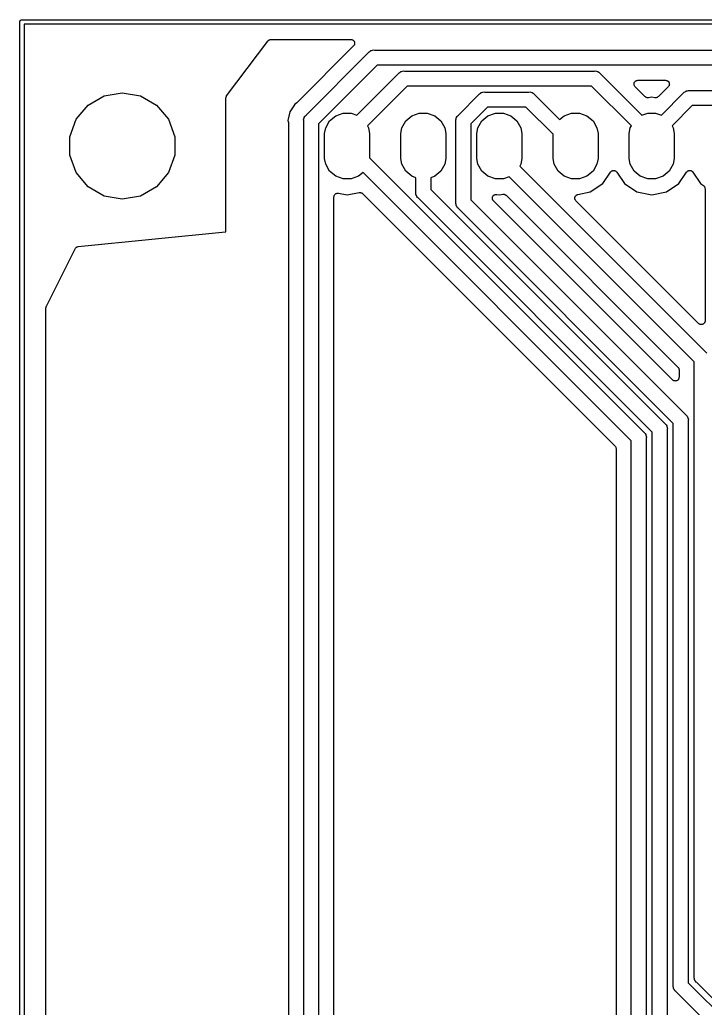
# Model space of a CAD drawing. Extents: x 92.1 to 192.1, y -135.1 to -45.9.
# Drawn here: x 92.12 to 114.99, y -78.9 to -45.92 of the extents above; entities that cross this region are included whole.
import ezdxf

# ---------------------------------------------------------------- set-up
doc = ezdxf.new("R2010")
doc.units = 0
doc.header["$MEASUREMENT"] = 0
doc.layers.add('BLACK', color=7, linetype='CONTINUOUS')

msp = doc.modelspace()

# ---------------------------------------------------------------- linework, layer by layer
at = {"layer": 'BLACK', "linetype": 'CONTINUOUS'}
for p, q in [((92.125, -45.9868), (92.1273, -45.9805)), ((92.125, -45.9934), (92.125, -45.9868)), ((92.125, -135.007), (92.125, -45.9934)), ((92.1273, -45.9805), (92.1284, -45.974)), ((92.1284, -45.974), (92.1318, -45.9682)), ((92.1318, -45.9682), (92.134, -45.9619)), ((92.134, -45.9619), (92.1383, -45.9568)), ((92.1383, -45.9568), (92.1417, -45.951)), ((92.1417, -45.951), (92.1468, -45.9468)), ((92.1468, -45.9468), (92.151, -45.9417)), ((92.151, -45.9417), (92.1568, -45.9383)), ((92.1568, -45.9383), (92.1619, -45.934)), ((92.1619, -45.934), (92.1682, -45.9318)), ((92.1682, -45.9318), (92.174, -45.9284)), ((92.174, -45.9284), (92.1805, -45.9273)), ((92.1805, -45.9273), (92.1868, -45.925)), ((92.1868, -45.925), (92.1934, -45.925)), ((92.1934, -45.925), (92.1934, -45.925)), ((92.1934, -45.925), (191.801, -45.925)), ((191.725, -46.075), (92.275, -46.075)), ((92.275, -46.075), (92.275, -134.925)), ((99.0254, -48.4661), (100.4, -46.6338)), ((100.4, -46.6338), (100.41, -46.6239)), ((100.41, -46.6239), (100.42, -46.6127)), ((100.42, -46.6127), (100.426, -46.6089)), ((100.426, -46.6089), (100.432, -46.6036)), ((100.432, -46.6036), (100.445, -46.5979)), ((100.445, -46.5979), (100.458, -46.5907)), ((100.458, -46.5907), (100.465, -46.5893)), ((100.465, -46.5893), (100.472, -46.5863)), ((100.472, -46.5863), (100.487, -46.5855)), ((100.487, -46.5855), (100.501, -46.583)), ((100.501, -46.583), (103.172, -46.583)), ((103.262, -46.7998), (101.371, -48.6904)), ((103.172, -46.583), (103.188, -46.5859)), ((103.188, -46.5859), (103.205, -46.5873)), ((103.205, -46.5873), (103.21, -46.5897)), ((103.21, -46.5897), (103.215, -46.5907)), ((103.215, -46.5907), (103.23, -46.599)), ((103.23, -46.599), (103.245, -46.606)), ((103.245, -46.606), (103.249, -46.6099)), ((103.249, -46.6099), (103.254, -46.6127)), ((103.254, -46.6127), (103.264, -46.6254)), ((103.271, -46.7862), (103.262, -46.7998)), ((103.264, -46.6254), (103.276, -46.6372)), ((103.282, -46.7735), (103.271, -46.7862)), ((103.276, -46.6372), (103.278, -46.6422)), ((103.278, -46.6422), (103.282, -46.6465)), ((103.282, -46.6465), (103.288, -46.6621)), ((103.284, -46.7683), (103.282, -46.7735)), ((103.287, -46.7637), (103.284, -46.7683)), ((103.291, -46.7476), (103.287, -46.7637)), ((103.288, -46.6621), (103.295, -46.6771)), ((103.297, -46.7321), (103.291, -46.7476)), ((103.295, -46.6771), (103.295, -46.6827)), ((103.295, -46.6827), (103.297, -46.6879)), ((103.297, -46.6879), (103.297, -46.7045)), ((103.297, -46.7045), (103.299, -46.7211)), ((103.299, -46.7211), (103.297, -46.7265)), ((103.297, -46.7265), (103.297, -46.7321)), ((101.677, -49.1036), (103.764, -47.016)), ((103.764, -47.016), (103.785, -46.9906)), ((103.785, -46.9906), (103.814, -46.974)), ((103.814, -46.974), (103.841, -46.955)), ((103.841, -46.955), (103.852, -46.9521)), ((103.852, -46.9521), (103.862, -46.9465)), ((103.862, -46.9465), (103.894, -46.9408)), ((103.894, -46.9408), (103.926, -46.9322)), ((103.926, -46.9322), (103.959, -46.9351)), ((103.959, -46.9351), (140.232, -46.9351)), ((104.052, -47.4351), (102.096, -49.3916)), ((140.139, -47.4351), (104.052, -47.4351)), ((103.372, -49.1056), (104.761, -47.716)), ((104.761, -47.716), (104.782, -47.6906)), ((104.782, -47.6906), (104.811, -47.674)), ((104.811, -47.674), (104.838, -47.655)), ((104.838, -47.655), (104.849, -47.6521)), ((104.849, -47.6521), (104.859, -47.6465)), ((104.859, -47.6465), (104.891, -47.6408)), ((104.891, -47.6408), (104.923, -47.6322)), ((104.923, -47.6322), (104.957, -47.6351)), ((104.957, -47.6351), (111.295, -47.6351)), ((111.295, -47.6351), (111.328, -47.6322)), ((111.328, -47.6322), (111.36, -47.6408)), ((111.36, -47.6408), (111.392, -47.6465)), ((111.392, -47.6465), (111.402, -47.6521)), ((111.402, -47.6521), (111.413, -47.655)), ((111.413, -47.655), (111.44, -47.674)), ((111.44, -47.674), (111.469, -47.6906)), ((111.469, -47.6906), (111.49, -47.716)), ((111.49, -47.716), (112.88, -49.1056)), ((105.049, -48.1351), (103.724, -49.4602)), ((111.202, -48.1351), (105.049, -48.1351)), ((112.527, -49.4602), (111.202, -48.1351)), ((112.616, -48.0811), (112.617, -48.0646)), ((112.617, -48.0865), (112.616, -48.0811)), ((112.617, -48.048), (112.619, -48.0428)), ((112.617, -48.0646), (112.617, -48.048)), ((112.617, -48.0921), (112.617, -48.0865)), ((112.623, -48.1077), (112.617, -48.0921)), ((112.619, -48.0372), (112.626, -48.0222)), ((112.619, -48.0428), (112.619, -48.0372)), ((112.627, -48.1237), (112.623, -48.1077)), ((112.626, -48.0222), (112.632, -48.0066)), ((112.63, -48.1283), (112.627, -48.1237)), ((112.632, -48.1336), (112.63, -48.1283)), ((112.632, -48.0066), (112.636, -48.0023)), ((112.643, -48.1463), (112.632, -48.1336)), ((112.636, -48.0023), (112.638, -47.9972)), ((112.638, -47.9972), (112.65, -47.9855)), ((112.65, -47.9855), (112.661, -47.9728)), ((112.661, -47.9728), (112.665, -47.97)), ((112.665, -47.97), (112.669, -47.966)), ((112.669, -47.966), (112.684, -47.959)), ((112.684, -47.959), (112.699, -47.9507)), ((112.699, -47.9507), (112.704, -47.9498)), ((112.704, -47.9498), (112.709, -47.9474)), ((112.709, -47.9474), (112.726, -47.946)), ((112.726, -47.946), (112.742, -47.9431)), ((112.742, -47.9431), (113.669, -47.9431)), ((113.669, -47.9431), (113.685, -47.946)), ((113.685, -47.946), (113.702, -47.9474)), ((113.702, -47.9474), (113.707, -47.9498)), ((113.707, -47.9498), (113.712, -47.9507)), ((113.712, -47.9507), (113.727, -47.959)), ((113.727, -47.959), (113.742, -47.966)), ((113.742, -47.966), (113.746, -47.97)), ((113.746, -47.97), (113.751, -47.9728)), ((113.751, -47.9728), (113.761, -47.9855)), ((113.761, -47.9855), (113.773, -47.9972)), ((113.779, -48.1336), (113.768, -48.1463)), ((113.773, -47.9972), (113.775, -48.0023)), ((113.775, -48.0023), (113.779, -48.0066)), ((113.779, -48.0066), (113.785, -48.0222)), ((113.781, -48.1283), (113.779, -48.1336)), ((113.784, -48.1237), (113.781, -48.1283)), ((113.788, -48.1077), (113.784, -48.1237)), ((113.785, -48.0222), (113.792, -48.0372)), ((113.794, -48.0921), (113.788, -48.1077)), ((113.792, -48.0372), (113.792, -48.0428)), ((113.792, -48.0428), (113.794, -48.048)), ((113.794, -48.048), (113.794, -48.0646)), ((113.794, -48.0646), (113.796, -48.0811)), ((113.796, -48.0811), (113.794, -48.0865)), ((113.794, -48.0865), (113.794, -48.0921)), ((94.4036, -48.7733), (94.9381, -48.4647)), ((94.9381, -48.4647), (95.5458, -48.3575)), ((95.5458, -48.3575), (96.1536, -48.4647)), ((96.1536, -48.4647), (96.6881, -48.7733)), ((99.017, -48.4828), (99.0254, -48.4661)), ((106.757, -49.1035), (107.444, -48.416)), ((107.444, -48.416), (107.465, -48.3906)), ((107.465, -48.3906), (107.494, -48.374)), ((107.494, -48.374), (107.521, -48.355)), ((107.521, -48.355), (107.532, -48.3521)), ((107.532, -48.3521), (107.542, -48.3465)), ((107.542, -48.3465), (107.574, -48.3408)), ((107.574, -48.3408), (107.606, -48.3322)), ((107.606, -48.3322), (107.639, -48.3351)), ((107.639, -48.3351), (109.105, -48.3351)), ((109.105, -48.3351), (109.138, -48.3322)), ((109.138, -48.3322), (109.17, -48.3408)), ((109.17, -48.3408), (109.202, -48.3465)), ((109.202, -48.3465), (109.212, -48.3521)), ((109.212, -48.3521), (109.223, -48.355)), ((109.223, -48.355), (109.25, -48.374)), ((109.25, -48.374), (109.279, -48.3906)), ((109.279, -48.3906), (109.3, -48.416)), ((109.3, -48.416), (110.135, -49.2511)), ((112.652, -48.1599), (112.643, -48.1463)), ((112.982, -48.4894), (112.652, -48.1599)), ((113.759, -48.1599), (113.429, -48.4894)), ((113.532, -49.1056), (114.271, -48.366)), ((113.768, -48.1463), (113.759, -48.1599)), ((114.271, -48.366), (114.292, -48.3406)), ((114.292, -48.3406), (114.321, -48.3241)), ((114.321, -48.3241), (114.348, -48.305)), ((114.348, -48.305), (114.359, -48.3021)), ((114.359, -48.3021), (114.369, -48.2966)), ((114.369, -48.2966), (114.401, -48.2908)), ((114.401, -48.2908), (114.433, -48.2822)), ((114.433, -48.2822), (114.467, -48.2851)), ((114.467, -48.2851), (139.885, -48.2851)), ((94.0069, -49.246), (94.4036, -48.7733)), ((96.6881, -48.7733), (97.0847, -49.246)), ((99, -48.5423), (99.0032, -48.524)), ((99, -52.9907), (99, -48.5423)), ((99.0032, -48.524), (99.0055, -48.5055)), ((99.0055, -48.5055), (99.007, -48.5023)), ((99.007, -48.5023), (99.0077, -48.4989)), ((99.0077, -48.4989), (99.017, -48.4828)), ((101.264, -48.7944), (101.132, -48.9923)), ((101.299, -48.7416), (101.264, -48.7944)), ((101.264, -48.7944), (101.264, -48.7944)), ((101.352, -48.7062), (101.299, -48.7416)), ((101.361, -48.6976), (101.352, -48.7062)), ((101.371, -48.6904), (101.361, -48.6976)), ((112.997, -48.4997), (112.982, -48.4894)), ((113.011, -48.511), (112.997, -48.4997)), ((113.015, -48.5123), (113.011, -48.511)), ((113.018, -48.5147), (113.015, -48.5123)), ((113.035, -48.5194), (113.018, -48.5147)), ((113.052, -48.5251), (113.035, -48.5194)), ((113.057, -48.525), (113.052, -48.5251)), ((113.061, -48.5261), (113.057, -48.525)), ((113.079, -48.5246), (113.061, -48.5261)), ((113.096, -48.5242), (113.079, -48.5246)), ((113.206, -48.5025), (113.096, -48.5242)), ((113.315, -48.5242), (113.206, -48.5025)), ((113.333, -48.5246), (113.315, -48.5242)), ((113.351, -48.5261), (113.333, -48.5246)), ((113.355, -48.525), (113.351, -48.5261)), ((113.359, -48.5251), (113.355, -48.525)), ((113.376, -48.5194), (113.359, -48.5251)), ((113.393, -48.5147), (113.376, -48.5194)), ((113.397, -48.5123), (113.393, -48.5147)), ((113.401, -48.511), (113.397, -48.5123)), ((113.415, -48.4997), (113.401, -48.511)), ((113.429, -48.4894), (113.415, -48.4997)), ((114.559, -48.7851), (113.884, -49.4602)), ((139.792, -48.7851), (114.559, -48.7851)), ((101.132, -48.9923), (101.073, -49.288)), ((101.635, -49.1536), (101.651, -49.1249)), ((101.651, -49.1249), (101.677, -49.1036)), ((102.462, -49.2956), (102.665, -49.1256)), ((102.665, -49.1256), (102.913, -49.0351)), ((102.913, -49.0351), (103.178, -49.0351)), ((103.178, -49.0351), (103.372, -49.1056)), ((105.002, -49.2956), (105.205, -49.1256)), ((105.205, -49.1256), (105.453, -49.0351)), ((105.453, -49.0351), (105.718, -49.0351)), ((105.718, -49.0351), (105.966, -49.1256)), ((105.966, -49.1256), (106.169, -49.2956)), ((106.715, -49.1536), (106.731, -49.1249)), ((106.731, -49.1249), (106.757, -49.1035)), ((107.732, -48.8351), (107.176, -49.3916)), ((107.542, -49.2956), (107.745, -49.1256)), ((109.012, -48.8351), (107.732, -48.8351)), ((107.745, -49.1256), (107.993, -49.0351)), ((107.993, -49.0351), (108.258, -49.0351)), ((108.258, -49.0351), (108.506, -49.1256)), ((108.506, -49.1256), (108.709, -49.2956)), ((109.916, -49.7387), (109.012, -48.8351)), ((110.135, -49.2511), (110.285, -49.1256)), ((110.285, -49.1256), (110.533, -49.0351)), ((110.533, -49.0351), (110.798, -49.0351)), ((110.798, -49.0351), (111.046, -49.1256)), ((111.046, -49.1256), (111.249, -49.2956)), ((112.88, -49.1056), (113.073, -49.0351)), ((113.073, -49.0351), (113.338, -49.0351)), ((113.338, -49.0351), (113.532, -49.1056)), ((93.7958, -49.8259), (94.0069, -49.246)), ((97.0847, -49.246), (97.2958, -49.8259)), ((101.073, -49.288), (101.085, -49.3504)), ((101.085, -49.3504), (101.085, -49.3629)), ((101.085, -49.3629), (101.088, -49.3752)), ((101.088, -49.3752), (101.088, -104.825)), ((101.593, -49.2659), (101.601, -49.2339)), ((101.596, -49.299), (101.593, -49.2659)), ((101.596, -104.901), (101.596, -49.299)), ((101.601, -49.2339), (101.607, -49.2012)), ((101.607, -49.2012), (101.613, -49.1915)), ((101.613, -49.1915), (101.616, -49.1808)), ((101.616, -49.1808), (101.635, -49.1536)), ((102.096, -49.3916), (102.096, -104.809)), ((102.33, -49.5246), (102.462, -49.2956)), ((104.87, -49.5246), (105.002, -49.2956)), ((106.169, -49.2956), (106.301, -49.5246)), ((106.673, -49.2659), (106.681, -49.2339)), ((106.676, -49.2989), (106.673, -49.2659)), ((106.676, -52.0242), (106.676, -49.2989)), ((106.681, -49.2339), (106.687, -49.2012)), ((106.687, -49.2012), (106.693, -49.1915)), ((106.693, -49.1915), (106.696, -49.1808)), ((106.696, -49.1808), (106.715, -49.1536)), ((107.176, -49.3916), (107.176, -51.9316)), ((107.41, -49.5246), (107.542, -49.2956)), ((108.709, -49.2956), (108.841, -49.5246)), ((111.249, -49.2956), (111.381, -49.5246)), ((102.296, -49.7195), (102.33, -49.5246)), ((102.296, -50.5507), (102.296, -49.7195)), ((103.724, -49.4602), (103.761, -49.5246)), ((103.761, -49.5246), (103.796, -49.7195)), ((103.796, -49.7195), (103.796, -50.5315)), ((104.836, -49.7195), (104.87, -49.5246)), ((104.836, -50.5507), (104.836, -49.7195)), ((106.301, -49.5246), (106.336, -49.7195)), ((106.336, -49.7195), (106.336, -50.5507)), ((107.376, -49.7195), (107.41, -49.5246)), ((107.376, -50.5507), (107.376, -49.7195)), ((108.841, -49.5246), (108.876, -49.7195)), ((108.876, -49.7195), (108.876, -50.5507)), ((109.916, -50.5507), (109.916, -49.7387)), ((111.381, -49.5246), (111.416, -49.7195)), ((111.416, -49.7195), (111.416, -50.5507)), ((112.456, -49.7195), (112.49, -49.5246)), ((112.456, -50.5507), (112.456, -49.7195)), ((112.49, -49.5246), (112.527, -49.4602)), ((113.884, -49.4602), (113.921, -49.5246)), ((113.921, -49.5246), (113.956, -49.7195)), ((113.956, -49.7195), (113.956, -50.5507)), ((93.7958, -50.4431), (93.7958, -49.8259)), ((97.2958, -49.8259), (97.2958, -50.4431)), ((94.0069, -51.023), (93.7958, -50.4431)), ((97.2958, -50.4431), (97.0847, -51.023)), ((102.33, -50.7456), (102.296, -50.5507)), ((102.462, -50.9746), (102.33, -50.7456)), ((103.796, -50.5315), (112.945, -59.681)), ((104.87, -50.7456), (104.836, -50.5507)), ((105.002, -50.9746), (104.87, -50.7456)), ((106.301, -50.7456), (106.169, -50.9746)), ((106.336, -50.5507), (106.301, -50.7456)), ((107.41, -50.7456), (107.376, -50.5507)), ((107.542, -50.9746), (107.41, -50.7456)), ((108.841, -50.7456), (108.804, -50.81)), ((108.876, -50.5507), (108.841, -50.7456)), ((109.95, -50.7456), (109.916, -50.5507)), ((110.082, -50.9746), (109.95, -50.7456)), ((111.381, -50.7456), (111.249, -50.9746)), ((111.416, -50.5507), (111.381, -50.7456)), ((112.49, -50.7456), (112.456, -50.5507)), ((112.622, -50.9746), (112.49, -50.7456)), ((113.921, -50.7456), (113.789, -50.9746)), ((113.956, -50.5507), (113.921, -50.7456)), ((94.4036, -51.4958), (94.0069, -51.023)), ((97.0847, -51.023), (96.6881, -51.4958)), ((102.665, -51.1446), (102.462, -50.9746)), ((103.576, -51.0191), (103.426, -51.1446)), ((112.526, -59.9691), (103.576, -51.0191)), ((105.205, -51.1446), (105.002, -50.9746)), ((106.169, -50.9746), (105.966, -51.1446)), ((107.745, -51.1446), (107.542, -50.9746)), ((108.804, -50.81), (115.045, -57.051)), ((110.285, -51.1446), (110.082, -50.9746)), ((111.249, -50.9746), (111.046, -51.1446)), ((111.573, -51.3921), (111.83, -51.0068)), ((111.83, -51.0068), (111.84, -50.9968)), ((111.84, -50.9968), (111.848, -50.9856)), ((111.848, -50.9856), (111.855, -50.981)), ((111.855, -50.981), (111.861, -50.9749)), ((111.861, -50.9749), (111.873, -50.9688)), ((111.873, -50.9688), (111.884, -50.9611)), ((111.884, -50.9611), (111.893, -50.9591)), ((111.893, -50.9591), (111.9, -50.9554)), ((111.9, -50.9554), (111.914, -50.9539)), ((111.914, -50.9539), (111.927, -50.9506)), ((111.927, -50.9506), (111.936, -50.9515)), ((111.936, -50.9515), (111.944, -50.9506)), ((111.944, -50.9506), (111.957, -50.9539)), ((111.957, -50.9539), (111.971, -50.9554)), ((111.971, -50.9554), (111.979, -50.9591)), ((111.979, -50.9591), (111.987, -50.9611)), ((111.987, -50.9611), (111.998, -50.9688)), ((111.998, -50.9688), (112.011, -50.9749)), ((112.011, -50.9749), (112.016, -50.981)), ((112.016, -50.981), (112.023, -50.9856)), ((112.023, -50.9856), (112.032, -50.9968)), ((112.032, -50.9968), (112.041, -51.0068)), ((112.041, -51.0068), (112.299, -51.3921)), ((112.825, -51.1446), (112.622, -50.9746)), ((113.789, -50.9746), (113.586, -51.1446)), ((114.113, -51.3921), (114.37, -51.0068)), ((114.37, -51.0068), (114.38, -50.9968)), ((114.38, -50.9968), (114.388, -50.9856)), ((114.388, -50.9856), (114.395, -50.981)), ((114.395, -50.981), (114.401, -50.9749)), ((114.401, -50.9749), (114.413, -50.9688)), ((114.413, -50.9688), (114.424, -50.9611)), ((114.424, -50.9611), (114.433, -50.9591)), ((114.433, -50.9591), (114.44, -50.9554)), ((114.44, -50.9554), (114.454, -50.9539)), ((114.454, -50.9539), (114.467, -50.9506)), ((114.467, -50.9506), (114.476, -50.9515)), ((114.476, -50.9515), (114.484, -50.9506)), ((114.484, -50.9506), (114.497, -50.9539)), ((114.497, -50.9539), (114.511, -50.9554)), ((114.511, -50.9554), (114.519, -50.9591)), ((114.519, -50.9591), (114.527, -50.9611)), ((114.527, -50.9611), (114.538, -50.9688)), ((114.538, -50.9688), (114.551, -50.9749)), ((114.551, -50.9749), (114.556, -50.981)), ((114.556, -50.981), (114.563, -50.9856)), ((114.563, -50.9856), (114.572, -50.9968)), ((114.572, -50.9968), (114.581, -51.0068)), ((114.581, -51.0068), (114.839, -51.3921)), ((102.913, -51.2351), (102.665, -51.1446)), ((103.178, -51.2351), (102.913, -51.2351)), ((103.426, -51.1446), (103.178, -51.2351)), ((105.336, -51.1922), (105.205, -51.1446)), ((105.336, -51.6742), (105.336, -51.1922)), ((105.966, -51.1446), (105.836, -51.1922)), ((105.836, -51.1922), (105.836, -51.5816)), ((107.993, -51.2351), (107.745, -51.1446)), ((108.258, -51.2351), (107.993, -51.2351)), ((108.452, -51.1646), (108.258, -51.2351)), ((114.626, -57.3391), (108.452, -51.1646)), ((110.533, -51.2351), (110.285, -51.1446)), ((110.798, -51.2351), (110.533, -51.2351)), ((111.046, -51.1446), (110.798, -51.2351)), ((111.156, -51.6701), (111.573, -51.3921)), ((112.299, -51.3921), (112.715, -51.6701)), ((113.073, -51.2351), (112.825, -51.1446)), ((113.338, -51.2351), (113.073, -51.2351)), ((113.586, -51.1446), (113.338, -51.2351)), ((113.696, -51.6701), (114.113, -51.3921)), ((114.839, -51.3921), (114.931, -51.4539)), ((94.9381, -51.8044), (94.4036, -51.4958)), ((96.6881, -51.4958), (96.1536, -51.8044)), ((102.623, -51.7709), (102.633, -51.7529)), ((102.633, -51.7529), (102.634, -51.752)), ((102.634, -51.752), (102.635, -51.7508)), ((102.635, -51.7508), (102.651, -51.7379)), ((102.651, -51.7379), (102.667, -51.7246)), ((102.667, -51.7246), (102.668, -51.7241)), ((102.668, -51.7241), (102.67, -51.7232)), ((102.67, -51.7232), (102.689, -51.7166)), ((102.689, -51.7166), (102.709, -51.7095)), ((102.709, -51.7095), (102.71, -51.7095)), ((102.71, -51.7095), (102.711, -51.7091)), ((102.711, -51.7091), (102.732, -51.7095)), ((102.732, -51.7095), (102.753, -51.7095)), ((102.753, -51.7095), (102.754, -51.71)), ((102.754, -51.71), (102.755, -51.71)), ((102.755, -51.71), (103.046, -51.7677)), ((103.046, -51.7677), (103.447, -51.688)), ((103.447, -51.688), (103.465, -51.6876)), ((103.465, -51.6876), (103.483, -51.686)), ((103.483, -51.686), (103.487, -51.6871)), ((103.487, -51.6871), (103.491, -51.687)), ((103.491, -51.687), (103.508, -51.6928)), ((103.508, -51.6928), (103.525, -51.6974)), ((103.525, -51.6974), (103.529, -51.6998)), ((103.529, -51.6998), (103.533, -51.7012)), ((103.533, -51.7012), (103.547, -51.7124)), ((103.547, -51.7124), (103.561, -51.7227)), ((103.561, -51.7227), (111.981, -60.1423)), ((105.333, -51.7073), (105.336, -51.6742)), ((105.341, -51.7393), (105.333, -51.7073)), ((105.347, -51.772), (105.341, -51.7393)), ((105.836, -51.5816), (113.645, -59.3911)), ((107.951, -51.7688), (107.957, -51.7644)), ((107.957, -51.7644), (107.971, -51.7595)), ((107.971, -51.7595), (107.985, -51.7531)), ((107.985, -51.7531), (107.992, -51.7525)), ((107.992, -51.7525), (107.998, -51.7503)), ((107.998, -51.7503), (108.014, -51.7506)), ((108.014, -51.7506), (108.029, -51.7493)), ((108.029, -51.7493), (108.036, -51.7511)), ((108.036, -51.7511), (108.043, -51.7512)), ((108.043, -51.7512), (108.126, -51.7677)), ((108.126, -51.7677), (108.235, -51.746)), ((108.235, -51.746), (108.253, -51.7456)), ((108.253, -51.7456), (108.271, -51.7441)), ((108.271, -51.7441), (108.275, -51.7452)), ((108.275, -51.7452), (108.279, -51.7451)), ((108.279, -51.7451), (108.296, -51.7508)), ((108.296, -51.7508), (108.313, -51.7555)), ((108.313, -51.7555), (108.317, -51.7579)), ((108.317, -51.7579), (108.321, -51.7593)), ((108.321, -51.7593), (108.335, -51.7705)), ((110.703, -51.7681), (110.72, -51.7616)), ((110.72, -51.7616), (110.736, -51.754)), ((110.736, -51.754), (110.74, -51.7537)), ((110.74, -51.7537), (110.744, -51.7521)), ((110.744, -51.7521), (111.156, -51.6701)), ((112.715, -51.6701), (113.206, -51.7677)), ((113.206, -51.7677), (113.696, -51.6701)), ((114.931, -51.4539), (114.944, -51.4663)), ((114.944, -51.4663), (114.958, -51.4779)), ((114.958, -51.4779), (114.96, -51.4815)), ((114.96, -51.4815), (114.963, -51.4844)), ((114.963, -51.4844), (114.971, -51.5005)), ((114.971, -51.5005), (114.98, -51.516)), ((114.98, -51.516), (114.981, -51.5202)), ((114.981, -51.5202), (114.983, -51.5239)), ((114.983, -51.5239), (114.984, -51.5418)), ((114.984, -51.5418), (114.988, -51.5595)), ((114.988, -51.5595), (114.988, -55.9685)), ((95.5458, -51.9115), (94.9381, -51.8044)), ((96.1536, -51.8044), (95.5458, -51.9115)), ((102.604, -51.8318), (102.608, -51.8115)), ((102.604, -51.8332), (102.604, -51.8318)), ((102.604, -51.8346), (102.604, -51.8332)), ((102.604, -104.546), (102.604, -51.8346)), ((102.608, -51.8115), (102.611, -51.7911)), ((102.611, -51.7911), (102.612, -51.7899)), ((102.612, -51.7885), (102.623, -51.7709)), ((102.612, -51.7899), (102.612, -51.7885)), ((105.353, -51.7816), (105.347, -51.772)), ((105.356, -51.7924), (105.353, -51.7816)), ((105.375, -51.8196), (105.356, -51.7924)), ((105.391, -51.8483), (105.375, -51.8196)), ((105.417, -51.8696), (105.391, -51.8483)), ((113.226, -59.6791), (105.417, -51.8696)), ((106.673, -52.0573), (106.676, -52.0242)), ((106.681, -52.0893), (106.673, -52.0573)), ((106.687, -52.122), (106.681, -52.0893)), ((107.176, -51.9316), (114.345, -59.1011)), ((107.891, -51.873), (107.894, -51.8581)), ((107.892, -51.8799), (107.891, -51.873)), ((107.891, -51.8869), (107.892, -51.8799)), ((107.895, -51.9016), (107.891, -51.8869)), ((107.894, -51.8581), (107.895, -51.8429)), ((107.895, -51.8429), (107.898, -51.8366)), ((107.898, -51.9166), (107.895, -51.9016)), ((107.898, -51.8366), (107.899, -51.8298)), ((107.901, -51.9227), (107.898, -51.9166)), ((107.899, -51.8298), (107.907, -51.8167)), ((107.903, -51.9295), (107.901, -51.9227)), ((107.911, -51.9419), (107.903, -51.9295)), ((107.907, -51.8167), (107.914, -51.8029)), ((107.919, -51.9553), (107.911, -51.9419)), ((107.914, -51.8029), (107.919, -51.798)), ((107.919, -51.798), (107.922, -51.7921)), ((107.924, -51.9599), (107.919, -51.9553)), ((107.922, -51.7921), (107.934, -51.7825)), ((107.928, -51.9656), (107.924, -51.9599)), ((113.901, -57.9388), (107.928, -51.9656)), ((107.934, -51.7825), (107.945, -51.7718)), ((107.945, -51.7718), (107.951, -51.7688)), ((108.335, -51.7705), (108.349, -51.7808)), ((108.349, -51.7808), (114.081, -57.5123)), ((110.642, -51.8795), (110.645, -51.8617)), ((110.643, -51.8836), (110.642, -51.8795)), ((110.642, -51.8878), (110.643, -51.8836)), ((110.647, -51.9051), (110.642, -51.8878)), ((110.645, -51.8617), (110.646, -51.8438)), ((110.646, -51.8438), (110.648, -51.84)), ((110.65, -51.9227), (110.647, -51.9051)), ((110.648, -51.84), (110.649, -51.8359)), ((110.649, -51.8359), (110.657, -51.8201)), ((110.653, -51.9263), (110.65, -51.9227)), ((110.654, -51.9304), (110.653, -51.9263)), ((110.664, -51.9451), (110.654, -51.9304)), ((110.657, -51.8201), (110.665, -51.8039)), ((110.673, -51.9604), (110.664, -51.9451)), ((110.665, -51.8039), (110.668, -51.8009)), ((110.668, -51.8009), (110.67, -51.7972)), ((110.67, -51.7972), (110.683, -51.7854)), ((110.677, -51.9631), (110.673, -51.9604)), ((110.679, -51.9665), (110.677, -51.9631)), ((114.771, -56.0583), (110.679, -51.9665)), ((110.683, -51.7854), (110.696, -51.7727)), ((110.696, -51.7727), (110.7, -51.7709)), ((110.7, -51.7709), (110.703, -51.7681)), ((106.693, -52.1317), (106.687, -52.122)), ((106.696, -52.1424), (106.693, -52.1317)), ((106.715, -52.1696), (106.696, -52.1424)), ((106.731, -52.1983), (106.715, -52.1696)), ((106.757, -52.2197), (106.731, -52.1983)), ((113.926, -59.3891), (106.757, -52.2197)), ((94.0697, -53.493), (98.9876, -53.0012)), ((98.9876, -53.0012), (98.9983, -52.998)), ((98.9983, -52.998), (98.9992, -52.9964)), ((98.9992, -52.9964), (99, -52.9907)), ((93.0134, -55.4732), (93.9687, -53.5626)), ((93.9687, -53.5626), (93.9804, -53.5469)), ((93.9804, -53.5469), (93.9914, -53.5307)), ((93.9914, -53.5307), (93.9935, -53.5292)), ((93.9935, -53.5292), (93.995, -53.5272)), ((93.995, -53.5272), (94.0113, -53.5164)), ((94.0113, -53.5164), (94.0272, -53.505)), ((94.0272, -53.505), (94.0296, -53.5043)), ((94.0296, -53.5043), (94.0318, -53.5029)), ((94.0318, -53.5029), (94.0508, -53.4983)), ((94.0508, -53.4983), (94.0697, -53.493)), ((93, -55.53), (93.0013, -55.5228)), ((93, -100.404), (93, -55.53)), ((93.0008, -55.5155), (93.0051, -55.5012)), ((93.0013, -55.5228), (93.0008, -55.5155)), ((93.0051, -55.5012), (93.0077, -55.4865)), ((93.0077, -55.4865), (93.0113, -55.4802)), ((93.0113, -55.4802), (93.0134, -55.4732)), ((114.958, -56.0502), (114.945, -56.0608)), ((114.961, -56.0453), (114.958, -56.0502)), ((114.965, -56.0414), (114.961, -56.0453)), ((114.972, -56.0263), (114.965, -56.0414)), ((114.98, -56.012), (114.972, -56.0263)), ((114.981, -56.0065), (114.98, -56.012)), ((114.983, -56.0014), (114.981, -56.0065)), ((114.985, -55.9849), (114.983, -56.0014)), ((114.988, -55.9685), (114.985, -55.9849)), ((114.784, -56.0678), (114.771, -56.0583)), ((114.797, -56.0785), (114.784, -56.0678)), ((114.802, -56.0804), (114.797, -56.0785)), ((114.807, -56.0836), (114.802, -56.0804)), ((114.823, -56.0879), (114.807, -56.0836)), ((114.839, -56.0936), (114.823, -56.0879)), ((114.844, -56.0936), (114.839, -56.0936)), ((114.85, -56.095), (114.844, -56.0936)), ((114.866, -56.0936), (114.85, -56.095)), ((114.883, -56.0936), (114.866, -56.0936)), ((114.888, -56.0917), (114.883, -56.0936)), ((114.893, -56.0912), (114.888, -56.0917)), ((114.909, -56.0842), (114.893, -56.0912)), ((114.924, -56.0785), (114.909, -56.0842)), ((114.928, -56.0749), (114.924, -56.0785)), ((114.933, -56.0726), (114.928, -56.0749)), ((114.945, -56.0608), (114.933, -56.0726)), ((114.626, -77.849), (114.626, -57.3391)), ((114.081, -57.5123), (114.084, -57.5169)), ((114.084, -57.5169), (114.088, -57.5205)), ((114.088, -57.5205), (114.097, -57.5349)), ((114.097, -57.5349), (114.106, -57.5484)), ((114.106, -57.5484), (114.108, -57.5538)), ((114.108, -57.5538), (114.11, -57.5587)), ((114.11, -57.5587), (114.113, -57.575)), ((114.113, -57.575), (114.118, -57.591)), ((114.118, -57.591), (114.117, -57.5966)), ((114.117, -57.5966), (114.118, -57.6021)), ((114.118, -57.6021), (114.118, -57.849)), ((113.915, -57.9483), (113.901, -57.9388)), ((113.928, -57.959), (113.915, -57.9483)), ((113.933, -57.9609), (113.928, -57.959)), ((113.937, -57.9641), (113.933, -57.9609)), ((113.953, -57.9684), (113.937, -57.9641)), ((113.969, -57.9741), (113.953, -57.9684)), ((113.975, -57.9741), (113.969, -57.9741)), ((113.98, -57.9755), (113.975, -57.9741)), ((113.996, -57.9741), (113.98, -57.9755)), ((114.013, -57.9741), (113.996, -57.9741)), ((114.018, -57.9722), (114.013, -57.9741)), ((114.024, -57.9717), (114.018, -57.9722)), ((114.039, -57.9647), (114.024, -57.9717)), ((114.055, -57.959), (114.039, -57.9647)), ((114.059, -57.9554), (114.055, -57.959)), ((114.064, -57.9531), (114.059, -57.9554)), ((114.076, -57.9413), (114.064, -57.9531)), ((114.088, -57.9307), (114.076, -57.9413)), ((114.091, -57.9258), (114.088, -57.9307)), ((114.095, -57.9219), (114.091, -57.9258)), ((114.102, -57.9068), (114.095, -57.9219)), ((114.11, -57.8925), (114.102, -57.9068)), ((114.111, -57.887), (114.11, -57.8925)), ((114.114, -57.8819), (114.111, -57.887)), ((114.115, -57.8654), (114.114, -57.8819)), ((114.118, -57.849), (114.115, -57.8654)), ((114.345, -59.1011), (114.37, -59.1224)), ((114.37, -59.1224), (114.387, -59.1511)), ((114.387, -59.1511), (114.406, -59.1783)), ((114.406, -59.1783), (114.409, -59.1891)), ((114.409, -59.1891), (114.415, -59.1988)), ((114.415, -59.1988), (114.42, -59.2314)), ((114.42, -59.2314), (114.429, -59.2635)), ((114.429, -59.2635), (114.426, -59.2965)), ((114.426, -59.2965), (114.426, -78.0463)), ((113.226, -88.2937), (113.226, -59.6791)), ((113.645, -59.3911), (113.67, -59.4124)), ((113.67, -59.4124), (113.687, -59.4411)), ((113.687, -59.4411), (113.706, -59.4683)), ((113.706, -59.4683), (113.709, -59.479)), ((113.709, -59.479), (113.715, -59.4887)), ((113.715, -59.4887), (113.72, -59.5214)), ((113.72, -59.5214), (113.729, -59.5534)), ((113.729, -59.5534), (113.726, -59.5864)), ((113.726, -59.5864), (113.726, -88.2011)), ((113.926, -78.139), (113.926, -59.3891)), ((112.526, -103.919), (112.526, -59.9691)), ((112.945, -59.681), (112.97, -59.7023)), ((112.97, -59.7023), (112.987, -59.731)), ((112.987, -59.731), (113.006, -59.7582)), ((113.006, -59.7582), (113.009, -59.769)), ((113.009, -59.769), (113.015, -59.7787)), ((113.015, -59.7787), (113.02, -59.8113)), ((113.02, -59.8113), (113.029, -59.8434)), ((113.029, -59.8434), (113.026, -59.8764)), ((113.026, -59.8764), (113.026, -103.826)), ((111.981, -60.1423), (111.984, -60.1469)), ((111.984, -60.1469), (111.988, -60.1504)), ((111.988, -60.1504), (111.997, -60.1648)), ((111.997, -60.1648), (112.006, -60.1784)), ((112.006, -60.1784), (112.008, -60.1838)), ((112.008, -60.1838), (112.01, -60.1886)), ((112.01, -60.1886), (112.013, -60.205)), ((112.013, -60.205), (112.018, -60.221)), ((112.018, -60.221), (112.017, -60.2266)), ((112.017, -60.2266), (112.018, -60.2321)), ((112.018, -60.2321), (112.018, -103.843)), ((113.923, -78.172), (113.926, -78.139)), ((114.426, -78.0463), (141.415, -105.035)), ((114.623, -77.8821), (114.626, -77.849)), ((114.632, -77.9141), (114.623, -77.8821)), ((114.637, -77.9468), (114.632, -77.9141)), ((114.643, -77.9564), (114.637, -77.9468)), ((114.646, -77.9672), (114.643, -77.9564)), ((114.665, -77.9944), (114.646, -77.9672)), ((114.682, -78.0231), (114.665, -77.9944)), ((114.707, -78.0444), (114.682, -78.0231)), ((142.346, -105.683), (114.707, -78.0444)), ((113.932, -78.204), (113.923, -78.172)), ((113.937, -78.2367), (113.932, -78.204)), ((113.943, -78.2464), (113.937, -78.2367)), ((113.946, -78.2572), (113.943, -78.2464)), ((113.965, -78.2843), (113.946, -78.2572)), ((113.982, -78.3131), (113.965, -78.2843)), ((114.007, -78.3344), (113.982, -78.3131)), ((140.996, -105.323), (114.007, -78.3344))]:
    msp.add_line(p, q, dxfattribs=at)

doc.saveas('drawing.dxf')
